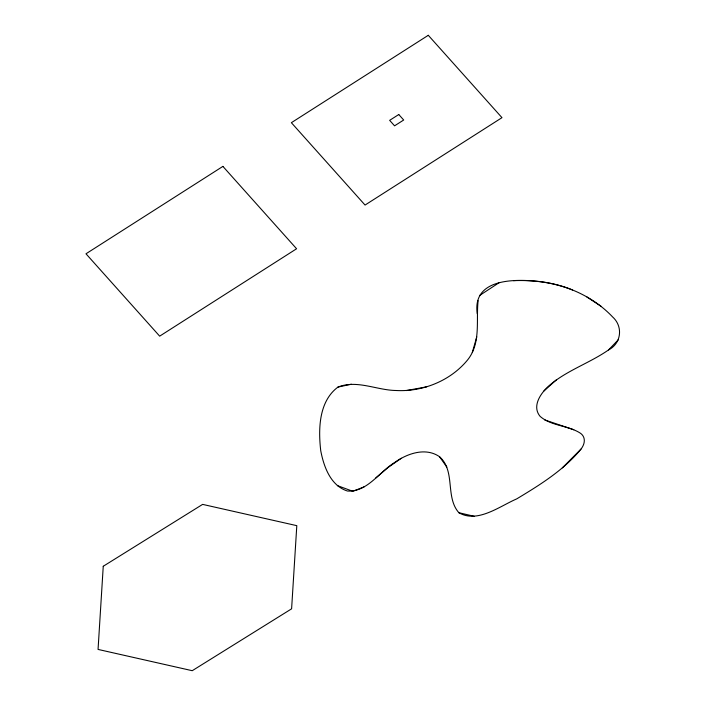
<?xml version="1.0" encoding="UTF-8"?>
<svg xmlns="http://www.w3.org/2000/svg" width="706" height="706" viewBox="0 0 706 706"><rect width="100%" height="100%" fill="white"/><g stroke="black" fill="none" stroke-linecap="round" stroke-linejoin="round"><path stroke-width="1.06" d="M477.265 313.826C472.111 279.179 512.759 278.949 536.286 281.191C564.774 283.847 592.846 296.079 612.64 316.968C623.266 326.481 621.404 343.416 608.528 349.947C589.642 363.105 567.05 370.315 549.427 385.379C541.158 392.562 531.415 405.985 540.116 416.381C551.227 426.062 567.439 425.259 579.732 432.778A19.433 12.779 -25.2 0 1 581.073 449.007C563.723 470.222 539.913 484.907 516.704 498.895C499.813 506.131 477.494 523.614 458.882 512.724C444.983 496.998 455.802 471.087 439.52 456.711C425.594 447.013 407.124 453.543 394.592 462.527C379.193 471.926 367.376 492.223 347.476 491.041C330.54 485.719 323.745 466.534 320.736 450.684C318.221 428.974 318.803 401.352 337.971 387.073C356.883 379.519 376.766 390.25 396.101 390.506C422.885 391.971 450.64 380.728 467.707 359.804C481.165 342.887 475.915 320.462 478.121 300.685M472.305 352.435L476.788 336.841M608.528 349.947L618.482 339.595M562.338 467.866L581.064 449.007M543.894 391.009L556.363 379.872M375.742 477.971L388.106 467.478L401.299 458.265M479.912 295.276L499.16 282.665M364.049 486.875L352.885 491.314L337.344 485.596M337.971 387.073L351.376 384.214M406.197 390.586L426.592 386.844M513.465 280.67C533.542 279.858 553.848 282.453 572.566 289.981M458.882 512.724L474.185 516.289M573.784 429.733L544.705 419.929M586.889 296.988L600.956 306.21M439.52 456.711L446.863 467.098M103.252 566.265L98.055 649.423L192.235 670.7L291.604 608.819L296.802 525.661L202.622 504.384L103.252 566.265M222.902 166.395L85.982 253.789L159.671 336.153L296.591 248.759L222.902 166.395M428.286 35.3L291.366 122.694L365.055 205.058L501.975 117.664L428.286 35.3M398.775 114.522L389.65 120.347L394.566 125.836L403.691 120.011L398.775 114.522"/></g></svg>
